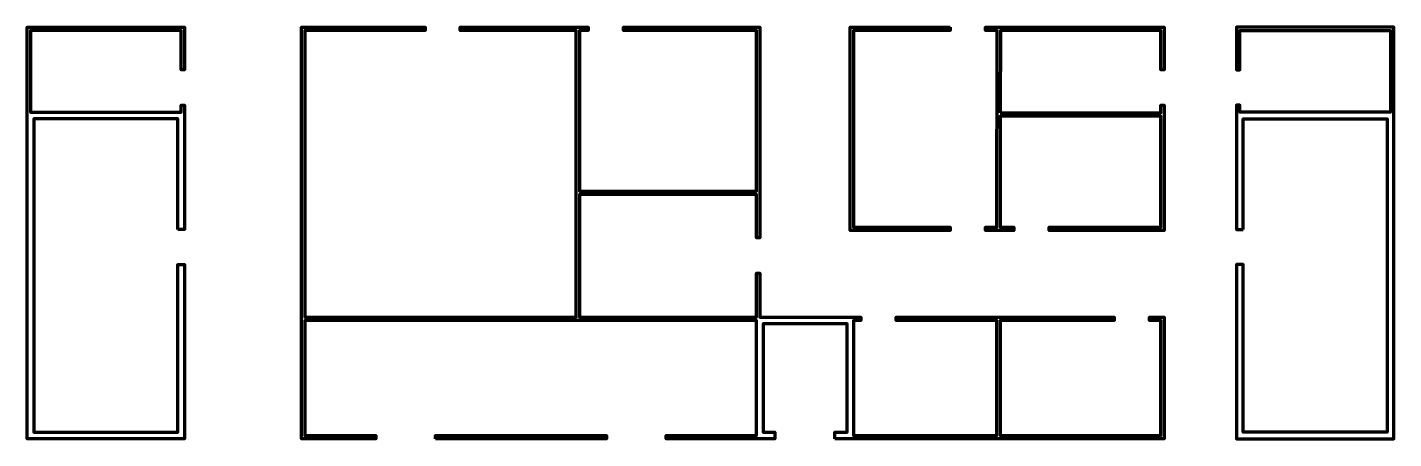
# Model space of a CAD drawing. Header units: metres. Extents: x 17.2 to 58.6, y 7.9 to 20.4.
import ezdxf

# ---------------------------------------------------------------- set-up
doc = ezdxf.new("R2010")
doc.units = ezdxf.units.M
doc.layers.get('0').update_dxf_attribs({"color": 18, "true_color": 0x000000})

msp = doc.modelspace()

# ---------------------------------------------------------------- linework, layer by layer
at = {"color": 18, "linetype": 'Continuous', "lineweight": 70, "true_color": 0x000000}
for points in [[(21.788, 14.236), (21.788, 17.583), (17.434, 17.583), (17.434, 8.099), (21.788, 8.099), (21.788, 13.169), (21.988, 13.169), (21.988, 7.899), (17.234, 7.899), (17.234, 20.351), (21.988, 20.351), (21.988, 19.063), (21.888, 19.063), (21.888, 20.251), (17.334, 20.251), (17.334, 17.783), (21.888, 17.783), (21.888, 17.996), (21.988, 17.996), (21.988, 14.236)], [(41.66, 7.899), (41.66, 8.099), (42.033, 8.099), (42.033, 11.374), (39.495, 11.374), (39.495, 8.099), (39.85, 8.099), (39.85, 7.899), (36.565, 7.899), (36.565, 7.999), (39.295, 7.999), (39.295, 11.474), (25.629, 11.474), (25.629, 11.405), (25.629, 7.999), (27.773, 7.999), (27.773, 7.899), (25.529, 7.899), (25.529, 20.351), (29.266, 20.351), (29.266, 20.251), (25.629, 20.251), (25.629, 11.574), (33.843, 11.574), (33.843, 20.251), (30.333, 20.251), (30.333, 20.351), (34.204, 20.351), (34.204, 20.251), (33.943, 20.251), (33.943, 15.392), (39.295, 15.392), (39.295, 20.251), (35.271, 20.251), (35.271, 20.351), (39.395, 20.351), (39.395, 13.978), (39.295, 13.978), (39.295, 15.292), (33.943, 15.292), (33.943, 11.574), (39.295, 11.574), (39.295, 12.911), (39.395, 12.911), (39.395, 11.574), (42.453, 11.574), (42.453, 11.474), (42.233, 11.474), (42.233, 7.999), (46.567, 7.999), (46.567, 11.474), (43.52, 11.474), (43.52, 11.574), (50.114, 11.574), (50.114, 11.474), (46.667, 11.474), (46.667, 7.999), (51.53, 7.999), (51.53, 11.474), (51.181, 11.474), (51.181, 11.574), (51.63, 11.574), (51.63, 7.899)], [(45.152, 20.351), (45.152, 20.252), (42.233, 20.251), (42.233, 14.297), (45.152, 14.297), (45.152, 14.197), (42.133, 14.197), (42.133, 20.351)], [(46.67, 17.765), (51.53, 17.765), (51.53, 17.996), (51.63, 17.996), (51.63, 14.197), (48.147, 14.197), (48.147, 14.297), (51.53, 14.297), (51.53, 17.665), (46.67, 17.665), (46.667, 14.297), (47.08, 14.297), (47.08, 14.197), (46.219, 14.197), (46.219, 14.297), (46.567, 14.297), (46.573, 20.252), (46.219, 20.252), (46.219, 20.351), (51.63, 20.351), (51.63, 19.063), (51.53, 19.063), (51.53, 20.251), (46.673, 20.251)], [(54.017, 14.236), (54.017, 17.583), (58.371, 17.583), (58.371, 8.099), (54.017, 8.099), (54.017, 13.169), (53.817, 13.169), (53.817, 7.899), (58.571, 7.899), (58.571, 20.351), (53.817, 20.351), (53.817, 19.063), (53.917, 19.063), (53.917, 20.251), (58.471, 20.251), (58.471, 17.783), (53.917, 17.783), (53.917, 17.996), (53.817, 17.996), (53.817, 14.236)], [(29.583, 7.899), (29.583, 7.999), (34.755, 7.999), (34.755, 7.899)]]:
    msp.add_lwpolyline(points, close=True, dxfattribs=at)

doc.saveas('drawing.dxf')
